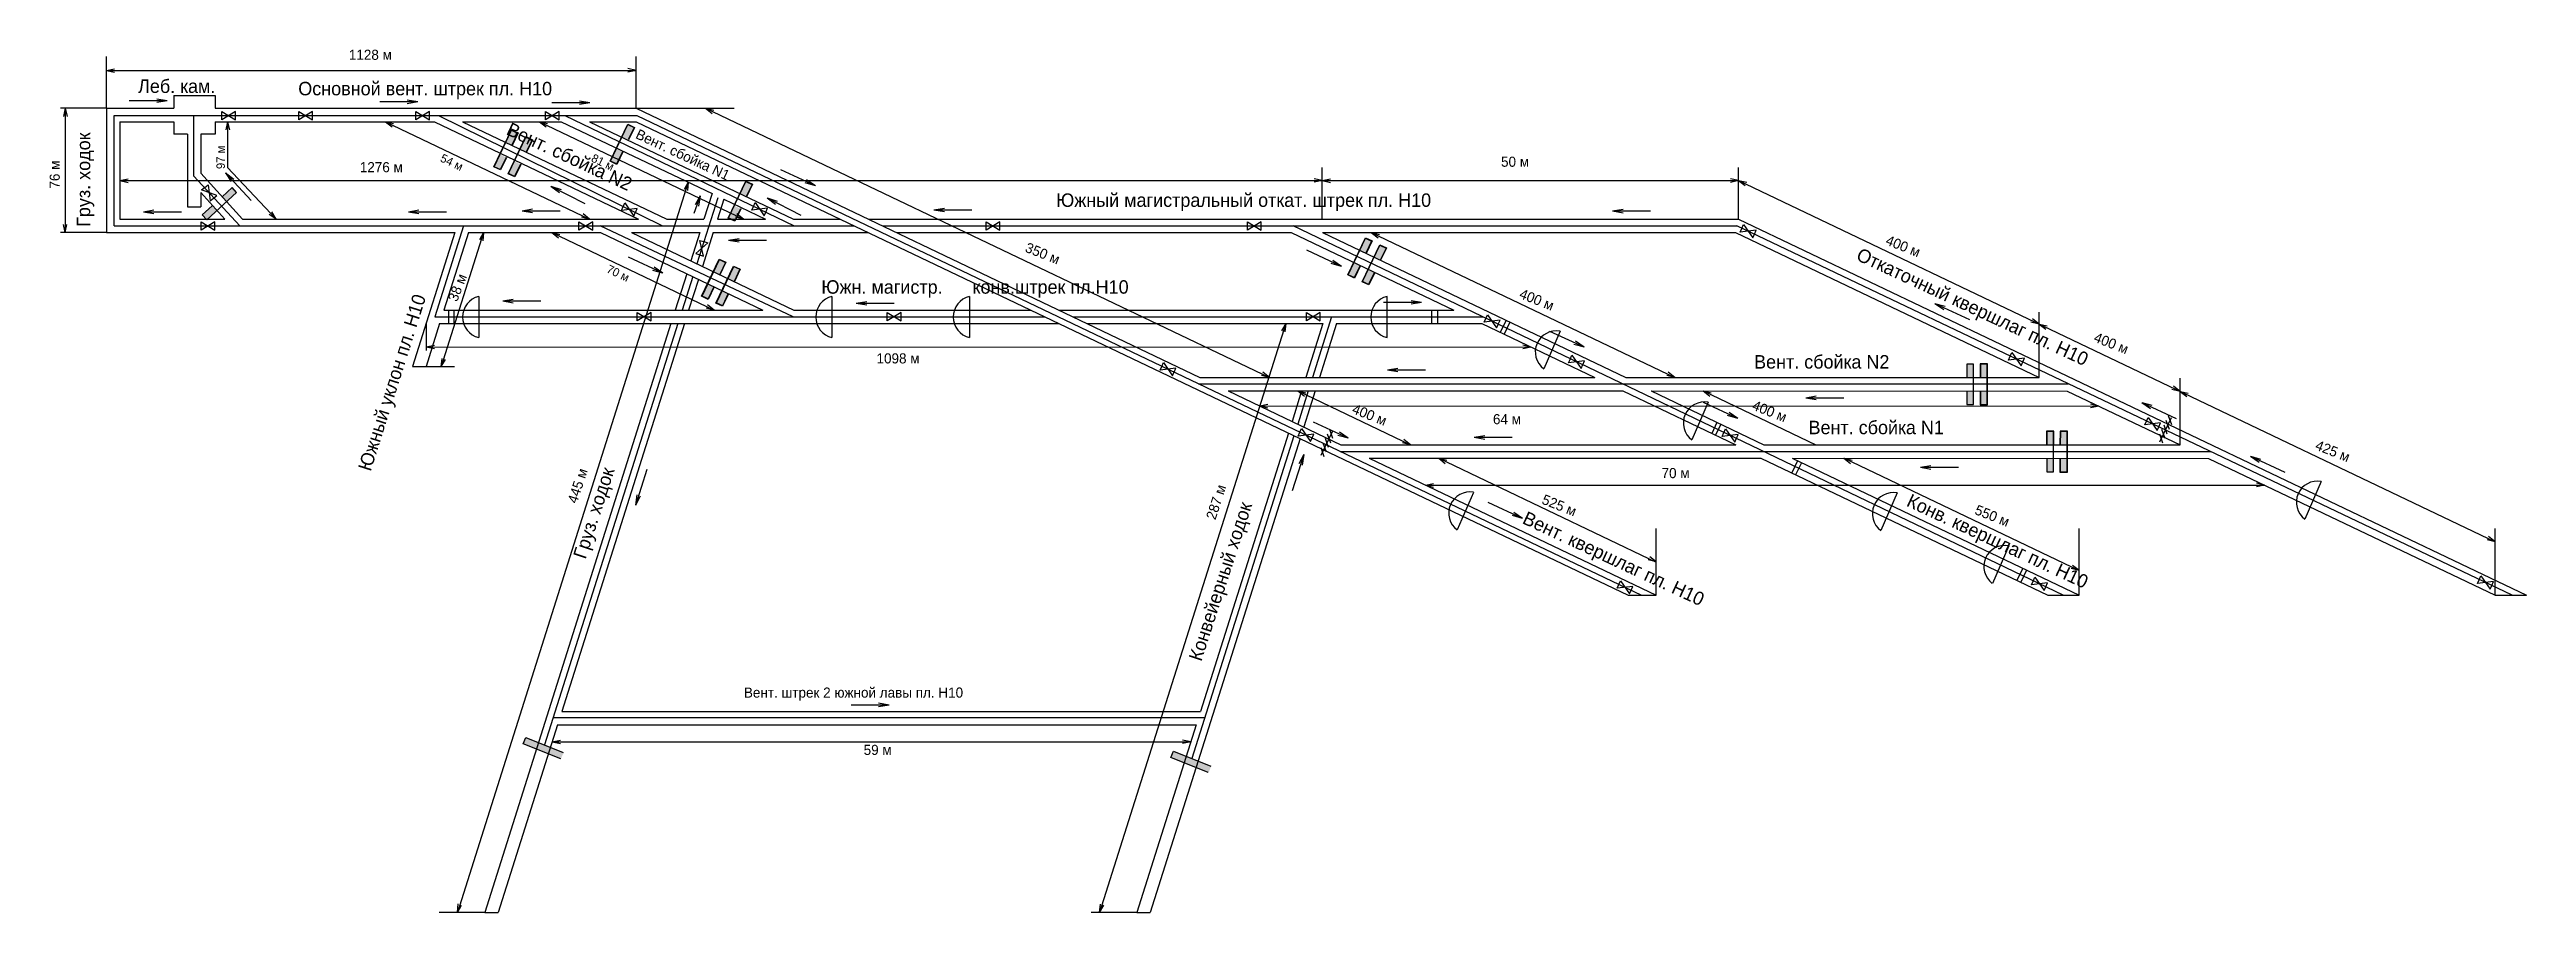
# Model space of a CAD drawing. Header units: millimetres. Extents: x 200 to 937, y 133 to 390.
import ezdxf

# ---------------------------------------------------------------- set-up
doc = ezdxf.new("R2010")
doc.units = ezdxf.units.MM
for name, color, linetype in [('Двери', 7, 'Continuous'), ('Струя', 7, 'Continuous'), ('Трубопровод', 1, 'Continuous')]:
    doc.layers.add(name, color=color, linetype=linetype)

msp = doc.modelspace()

# ---------------------------------------------------------------- hatches: boundary and pattern name
at = {"layer": 'Двери'}
h = msp.add_hatch(color=256, dxfattribs=at)
h.paths.add_polyline_path([(337.9, 361.39), (339.66, 365.09), (337.68, 366.04), (335.91, 362.34), (336, 362.29), (337.72, 365.91), (339.53, 365.04), (337.81, 361.43)])
h.paths.add_polyline_path([(334.28, 358.68), (336, 362.29), (335.91, 362.34), (334.19, 358.73)])
h.paths.add_polyline_path([(334.41, 354.08), (336.18, 357.78), (336.09, 357.82), (334.36, 354.21), (332.56, 355.07), (334.28, 358.68), (334.19, 358.73), (332.43, 355.03)])
h = msp.add_hatch(color=3, dxfattribs=at)
h.paths.add_polyline_path([(339.53, 365.04), (337.72, 365.91), (336, 362.29), (337.81, 361.43)])
h.paths.add_polyline_path([(332.56, 355.07), (334.36, 354.21), (336.09, 357.82), (334.28, 358.68)])
h = msp.add_hatch(color=256, dxfattribs=at)
h.paths.add_polyline_path([(342.18, 359.35), (343.94, 363.05), (341.96, 364), (340.19, 360.3), (340.28, 360.25), (342, 363.86), (343.81, 363), (342.09, 359.39)])
h.paths.add_polyline_path([(338.56, 356.64), (340.28, 360.25), (340.19, 360.3), (338.47, 356.68)])
h.paths.add_polyline_path([(338.69, 352.04), (340.45, 355.74), (340.36, 355.78), (338.64, 352.17), (336.84, 353.03), (338.56, 356.64), (338.47, 356.68), (336.7, 352.98)])
h = msp.add_hatch(color=3, dxfattribs=at)
h.paths.add_polyline_path([(343.81, 363), (342, 363.86), (340.28, 360.25), (342.09, 359.39)])
h.paths.add_polyline_path([(336.84, 353.03), (338.64, 352.17), (340.36, 355.78), (338.56, 356.64)])
h = msp.add_hatch(color=256, dxfattribs=at)
h.paths.add_polyline_path([(372.53, 363.06), (374.29, 366.76), (372.31, 367.71), (370.54, 364.01), (370.63, 363.97), (372.35, 367.58), (374.16, 366.72), (372.44, 363.1)])
h.paths.add_polyline_path([(368.91, 360.36), (370.63, 363.97), (370.54, 364.01), (368.82, 360.4)])
h.paths.add_polyline_path([(369.04, 355.75), (370.81, 359.45), (370.71, 359.49), (368.99, 355.88), (367.19, 356.74), (368.91, 360.36), (368.82, 360.4), (367.05, 356.7)])
h = msp.add_hatch(color=3, dxfattribs=at)
h.paths.add_polyline_path([(374.16, 366.72), (372.35, 367.58), (370.63, 363.97), (372.44, 363.1)])
h.paths.add_polyline_path([(367.19, 356.74), (368.99, 355.88), (370.71, 359.49), (368.91, 360.36)])
h = msp.add_hatch(color=256, dxfattribs=at)
h.paths.add_polyline_path([(251.55, 346.23), (254.59, 348.98), (256.07, 347.35), (253.03, 344.6), (252.96, 344.67), (255.93, 347.36), (254.58, 348.84), (251.62, 346.15)])
h.paths.add_polyline_path([(250, 341.99), (252.96, 344.67), (253.03, 344.6), (250.07, 341.91)])
h.paths.add_polyline_path([(245.55, 340.79), (248.59, 343.54), (248.66, 343.47), (245.69, 340.78), (247.04, 339.3), (250, 341.99), (250.07, 341.91), (247.03, 339.16)])
h = msp.add_hatch(color=3, dxfattribs=at)
h.paths.add_polyline_path([(254.58, 348.84), (255.93, 347.36), (252.96, 344.67), (251.62, 346.15)])
h.paths.add_polyline_path([(247.04, 339.3), (245.69, 340.78), (248.66, 343.47), (250, 341.99)])
h = msp.add_hatch(color=256, dxfattribs=at)
h.paths.add_polyline_path([(407.65, 346.15), (409.41, 349.85), (407.43, 350.8), (405.66, 347.09), (405.75, 347.05), (407.47, 350.66), (409.28, 349.8), (407.56, 346.19)])
h.paths.add_polyline_path([(404.03, 343.44), (405.75, 347.05), (405.66, 347.09), (403.94, 343.48)])
h.paths.add_polyline_path([(404.16, 338.84), (405.92, 342.54), (405.83, 342.58), (404.11, 338.97), (402.31, 339.83), (404.03, 343.44), (403.94, 343.48), (402.17, 339.78)])
h = msp.add_hatch(color=3, dxfattribs=at)
h.paths.add_polyline_path([(409.28, 349.8), (407.47, 350.66), (405.75, 347.05), (407.56, 346.19)])
h.paths.add_polyline_path([(402.31, 339.83), (404.11, 338.97), (405.83, 342.58), (404.03, 343.44)])
h = msp.add_hatch(color=256, dxfattribs=at)
h.paths.add_polyline_path([(592, 329.28), (593.77, 332.98), (591.78, 333.92), (590.01, 330.22), (590.1, 330.18), (591.83, 333.79), (593.63, 332.93), (591.91, 329.32)])
h.paths.add_polyline_path([(588.38, 326.57), (590.1, 330.18), (590.01, 330.22), (588.29, 326.61)])
h.paths.add_polyline_path([(588.51, 321.97), (590.28, 325.67), (590.19, 325.71), (588.47, 322.1), (586.66, 322.96), (588.38, 326.57), (588.29, 326.61), (586.53, 322.91)])
h = msp.add_hatch(color=3, dxfattribs=at)
h.paths.add_polyline_path([(593.63, 332.93), (591.83, 333.79), (590.1, 330.18), (591.91, 329.32)])
h.paths.add_polyline_path([(586.66, 322.96), (588.47, 322.1), (590.19, 325.71), (588.38, 326.57)])
h = msp.add_hatch(color=256, dxfattribs=at)
h.paths.add_polyline_path([(596.28, 327.23), (598.04, 330.93), (596.06, 331.88), (594.29, 328.18), (594.38, 328.14), (596.11, 331.75), (597.91, 330.89), (596.19, 327.28)])
h.paths.add_polyline_path([(592.66, 324.53), (594.38, 328.14), (594.29, 328.18), (592.57, 324.57)])
h.paths.add_polyline_path([(592.79, 319.92), (594.56, 323.62), (594.47, 323.67), (592.74, 320.06), (590.94, 320.92), (592.66, 324.53), (592.57, 324.57), (590.81, 320.87)])
h = msp.add_hatch(color=3, dxfattribs=at)
h.paths.add_polyline_path([(597.91, 330.89), (596.11, 331.75), (594.38, 328.14), (596.19, 327.28)])
h.paths.add_polyline_path([(590.94, 320.92), (592.74, 320.06), (594.47, 323.67), (592.66, 324.53)])
h = msp.add_hatch(color=256, dxfattribs=at)
h.paths.add_polyline_path([(399.74, 322.94), (401.51, 326.64), (399.52, 327.59), (397.76, 323.89), (397.85, 323.84), (399.57, 327.45), (401.37, 326.59), (399.65, 322.98)])
h.paths.add_polyline_path([(396.13, 320.23), (397.85, 323.84), (397.76, 323.89), (396.04, 320.28)])
h.paths.add_polyline_path([(396.26, 315.63), (398.02, 319.33), (397.93, 319.37), (396.21, 315.76), (394.4, 316.62), (396.13, 320.23), (396.04, 320.28), (394.27, 316.58)])
h = msp.add_hatch(color=3, dxfattribs=at)
h.paths.add_polyline_path([(401.37, 326.59), (399.57, 327.45), (397.85, 323.84), (399.65, 322.98)])
h.paths.add_polyline_path([(394.4, 316.62), (396.21, 315.76), (397.93, 319.37), (396.13, 320.23)])
h = msp.add_hatch(color=256, dxfattribs=at)
h.paths.add_polyline_path([(404.02, 320.9), (405.79, 324.6), (403.8, 325.54), (402.04, 321.84), (402.13, 321.8), (403.85, 325.41), (405.65, 324.55), (403.93, 320.94)])
h.paths.add_polyline_path([(400.4, 318.19), (402.13, 321.8), (402.04, 321.84), (400.31, 318.23)])
h.paths.add_polyline_path([(400.53, 313.59), (402.3, 317.29), (402.21, 317.33), (400.49, 313.72), (398.68, 314.58), (400.4, 318.19), (400.31, 318.23), (398.55, 314.53)])
h = msp.add_hatch(color=3, dxfattribs=at)
h.paths.add_polyline_path([(405.65, 324.55), (403.85, 325.41), (402.13, 321.8), (403.93, 320.94)])
h.paths.add_polyline_path([(398.68, 314.58), (400.49, 313.72), (402.21, 317.33), (400.4, 318.19)])
h = msp.add_hatch(color=256, dxfattribs=at)
h.paths.add_polyline_path([(770.66, 292.39), (770.66, 296.49), (772.86, 296.49), (772.86, 292.39), (772.76, 292.39), (772.76, 296.39), (770.76, 296.39), (770.76, 292.39)])
h.paths.add_polyline_path([(772.76, 288.39), (772.76, 292.39), (772.86, 292.39), (772.86, 288.39)])
h.paths.add_polyline_path([(770.66, 284.29), (770.66, 288.39), (770.76, 288.39), (770.76, 284.39), (772.76, 284.39), (772.76, 288.39), (772.86, 288.39), (772.86, 284.29)])
h = msp.add_hatch(color=3, dxfattribs=at)
h.paths.add_polyline_path([(770.76, 296.39), (772.76, 296.39), (772.76, 292.39), (770.76, 292.39)])
h.paths.add_polyline_path([(772.76, 284.39), (770.76, 284.39), (770.76, 288.39), (772.76, 288.39)])
h = msp.add_hatch(color=256, dxfattribs=at)
h.paths.add_polyline_path([(774.66, 292.39), (774.66, 296.49), (776.86, 296.49), (776.86, 292.39), (776.76, 292.39), (776.76, 296.39), (774.76, 296.39), (774.76, 292.39)])
h.paths.add_polyline_path([(776.76, 288.39), (776.76, 292.39), (776.86, 292.39), (776.86, 288.39)])
h.paths.add_polyline_path([(774.66, 284.29), (774.66, 288.39), (774.76, 288.39), (774.76, 284.39), (776.76, 284.39), (776.76, 288.39), (776.86, 288.39), (776.86, 284.29)])
h = msp.add_hatch(color=3, dxfattribs=at)
h.paths.add_polyline_path([(774.76, 296.39), (776.76, 296.39), (776.76, 292.39), (774.76, 292.39)])
h.paths.add_polyline_path([(776.76, 284.39), (774.76, 284.39), (774.76, 288.39), (776.76, 288.39)])
h = msp.add_hatch(color=256, dxfattribs=at)
h.paths.add_polyline_path([(794.45, 272.38), (794.46, 276.48), (796.66, 276.48), (796.65, 272.38), (796.55, 272.38), (796.56, 276.38), (794.56, 276.38), (794.55, 272.38)])
h.paths.add_polyline_path([(796.55, 268.38), (796.55, 272.38), (796.65, 272.38), (796.65, 268.38)])
h.paths.add_polyline_path([(794.45, 264.28), (794.45, 268.38), (794.55, 268.38), (794.55, 264.38), (796.55, 264.38), (796.55, 268.38), (796.65, 268.38), (796.65, 264.28)])
h = msp.add_hatch(color=3, dxfattribs=at)
h.paths.add_polyline_path([(794.56, 276.38), (796.56, 276.38), (796.55, 272.38), (794.55, 272.38)])
h.paths.add_polyline_path([(796.55, 264.38), (794.55, 264.38), (794.55, 268.38), (796.55, 268.38)])
h = msp.add_hatch(color=256, dxfattribs=at)
h.paths.add_polyline_path([(798.45, 272.38), (798.46, 276.48), (800.66, 276.48), (800.65, 272.38), (800.55, 272.38), (800.56, 276.38), (798.56, 276.38), (798.55, 272.38)])
h.paths.add_polyline_path([(800.55, 268.38), (800.55, 272.38), (800.65, 272.38), (800.65, 268.38)])
h.paths.add_polyline_path([(798.45, 264.28), (798.45, 268.38), (798.55, 268.38), (798.55, 264.38), (800.55, 264.38), (800.55, 268.38), (800.65, 268.38), (800.65, 264.28)])
h = msp.add_hatch(color=3, dxfattribs=at)
h.paths.add_polyline_path([(798.56, 276.38), (800.56, 276.38), (800.55, 272.38), (798.55, 272.38)])
h.paths.add_polyline_path([(800.55, 264.38), (798.55, 264.38), (798.55, 268.38), (800.55, 268.38)])
h = msp.add_hatch(color=7, dxfattribs=at)
h.paths.add_polyline_path([(341.08, 183.49), (344.88, 181.95), (344.92, 182.05), (341.21, 183.54), (341.96, 185.4), (345.67, 183.9), (345.7, 183.99), (341.9, 185.53)])
h.paths.add_polyline_path([(344.92, 182.05), (344.88, 181.95), (352.39, 178.92), (353.22, 180.96), (345.7, 183.99), (345.67, 183.9), (353.09, 180.9), (352.34, 179.05)])
h = msp.add_hatch(color=3, dxfattribs=at)
h.paths.add_polyline_path([(341.96, 185.4), (341.21, 183.54), (344.92, 182.05), (345.67, 183.9)])
h.paths.add_polyline_path([(348.63, 180.55), (349.38, 182.4), (345.67, 183.9), (344.92, 182.05)])
h.paths.add_polyline_path([(348.63, 180.55), (352.34, 179.05), (353.09, 180.9), (349.38, 182.4)])
h = msp.add_hatch(color=7, dxfattribs=at)
h.paths.add_polyline_path([(533.78, 179.41), (537.58, 177.87), (537.62, 177.96), (533.91, 179.46), (534.66, 181.32), (538.37, 179.82), (538.41, 179.91), (534.6, 181.45)])
h.paths.add_polyline_path([(537.62, 177.96), (537.58, 177.87), (545.09, 174.84), (545.92, 176.88), (538.41, 179.91), (538.37, 179.82), (545.79, 176.82), (545.04, 174.97)])
h = msp.add_hatch(color=3, dxfattribs=at)
h.paths.add_polyline_path([(534.66, 181.32), (533.91, 179.46), (537.62, 177.96), (538.37, 179.82)])
h.paths.add_polyline_path([(541.33, 176.46), (542.08, 178.32), (538.37, 179.82), (537.62, 177.96)])
h.paths.add_polyline_path([(541.33, 176.46), (545.04, 174.97), (545.79, 176.82), (542.08, 178.32)])

# ---------------------------------------------------------------- linework, layer by layer
at = {"color": 3}
for p, q in [((217.17, 372.43), (217.17, 387.83)), ((217.17, 383.69), (219.61, 384.2)), ((217.17, 383.69), (374.77, 383.68)), ((217.17, 383.69), (219.61, 383.14)), ((374.77, 383.68), (372.34, 384.23)), ((374.77, 383.68), (372.34, 383.17)), ((374.77, 372.43), (374.77, 387.83)), ((217.17, 372.43), (203.55, 372.43)), ((204.91, 372.43), (204.41, 369.99)), ((204.91, 372.43), (204.91, 335.47)), ((204.91, 372.43), (205.47, 370.01)), ((374.77, 372.43), (403.93, 372.43)), ((395.45, 372.43), (563.24, 292.41)), ((395.45, 372.43), (397.42, 370.9)), ((395.45, 372.43), (397.87, 371.86)), ((253.2, 368.43), (252.7, 365.99)), ((253.2, 368.43), (253.2, 354.81)), ((253.2, 368.43), (253.76, 366.01)), ((300.22, 368.43), (360.94, 339.47)), ((300.22, 368.43), (302.64, 367.88)), ((300.22, 368.43), (302.2, 366.92)), ((346.03, 368.43), (406.76, 339.47)), ((346.03, 368.43), (348.01, 366.92)), ((346.03, 368.43), (348.45, 367.88)), ((253.2, 354.81), (267.69, 339.47)), ((578.93, 339.47), (578.93, 354.86)), ((702.81, 339.46), (702.81, 354.85)), ((221.17, 350.94), (223.61, 351.46)), ((221.17, 350.94), (702.81, 350.93)), ((221.17, 350.94), (223.61, 350.4)), ((390.29, 350.43), (321.64, 133.4)), ((390.29, 350.43), (389.04, 348.27)), ((390.29, 350.43), (390.05, 347.95)), ((578.93, 350.93), (576.5, 351.48)), ((578.93, 350.93), (576.5, 350.42)), ((578.93, 350.93), (581.37, 351.43)), ((578.93, 350.93), (581.36, 350.37)), ((702.81, 350.93), (700.37, 351.47)), ((702.81, 350.93), (700.37, 350.41)), ((702.81, 350.93), (927.95, 243.55)), ((702.81, 350.93), (705.24, 350.42)), ((702.81, 350.93), (704.81, 349.45)), ((267.7, 339.47), (265.65, 340.88)), ((267.7, 339.47), (266.42, 341.61)), ((360.94, 339.47), (358.53, 340.07)), ((360.94, 339.47), (358.99, 341.02)), ((406.75, 339.47), (404.34, 340.07)), ((406.75, 339.47), (404.8, 341.02)), ((217.17, 335.47), (203.55, 335.47)), ((204.91, 335.47), (204.36, 337.9)), ((204.91, 335.47), (205.42, 337.92)), ((329.41, 335.47), (316.8, 295.62)), ((329.41, 335.47), (328.18, 333.3)), ((329.41, 335.47), (329.2, 333)), ((349.7, 335.47), (398.01, 312.43)), ((349.7, 335.47), (352.13, 334.92)), ((349.7, 335.47), (351.68, 333.95)), ((593.54, 335.47), (683.85, 292.39)), ((593.54, 335.47), (595.97, 334.92)), ((593.54, 335.47), (595.53, 333.96)), ((398.01, 312.43), (395.6, 313.02)), ((398.01, 312.43), (396.06, 313.98)), ((792.23, 308.28), (790.26, 309.81)), ((792.23, 292.38), (792.23, 311.83)), ((312.33, 308.44), (312.33, 300.43)), ((568.06, 308.41), (512.7, 133.4)), ((568.06, 308.41), (566.79, 306.26)), ((568.06, 308.41), (567.8, 305.94)), ((792.23, 308.28), (789.81, 308.85)), ((792.23, 308.28), (794.67, 307.77)), ((792.23, 308.28), (794.24, 306.8)), ((312.33, 301.49), (314.75, 302.05)), ((312.33, 301.49), (641.03, 301.45)), ((312.33, 301.49), (314.77, 300.99)), ((312.33, 295.62), (320.79, 295.62)), ((316.8, 295.62), (317.06, 298.09)), ((316.8, 295.62), (318.07, 297.76)), ((641.03, 301.45), (638.59, 301.99)), ((641.03, 301.45), (638.59, 300.93)), ((563.24, 292.41), (560.82, 292.98)), ((563.24, 292.41), (561.27, 293.94)), ((571.63, 288.41), (573.61, 286.88)), ((571.63, 288.41), (574.05, 287.84)), ((571.63, 288.41), (605.19, 272.4)), ((683.85, 292.39), (681.44, 292.98)), ((683.85, 292.39), (681.89, 293.94)), ((692.24, 288.39), (694.23, 286.89)), ((692.24, 288.39), (694.67, 287.85)), ((692.24, 288.39), (725.8, 272.39)), ((834.18, 288.27), (831.76, 288.84)), ((834.18, 288.27), (832.21, 289.8)), ((834.18, 272.38), (834.18, 292.24)), ((834.18, 288.27), (836.61, 287.76)), ((834.18, 288.27), (836.18, 286.79)), ((560.32, 283.94), (562.76, 284.43)), ((560.32, 283.94), (810, 283.91)), ((560.32, 283.94), (562.75, 283.37)), ((810, 283.91), (807.56, 283.42)), ((810, 283.91), (807.57, 284.48)), ((605.19, 272.4), (602.78, 273)), ((605.19, 272.4), (603.23, 273.95)), ((613.58, 268.4), (615.55, 266.87)), ((613.58, 268.4), (616, 267.83)), ((613.58, 268.4), (678.34, 237.52)), ((734.16, 268.4), (736.58, 267.83)), ((734.16, 268.4), (736.12, 266.87)), ((734.22, 268.37), (804.15, 235.02)), ((609.64, 260.42), (612.08, 260.9)), ((609.64, 260.42), (859.32, 260.39)), ((609.64, 260.42), (612.07, 259.84)), ((859.32, 260.39), (856.88, 259.9)), ((859.32, 260.39), (856.89, 260.96)), ((678.34, 227.65), (678.34, 247.52)), ((804.15, 227.65), (804.15, 247.52)), ((927.95, 243.55), (925.53, 244.12)), ((927.95, 243.55), (925.98, 245.08)), ((927.95, 227.65), (927.95, 247.52)), ((678.34, 237.59), (675.92, 238.15)), ((678.34, 237.59), (676.37, 239.11)), ((804.15, 235.02), (802.18, 236.55)), ((804.15, 235.02), (801.73, 235.59)), ((349.83, 184.12), (352.26, 184.62)), ((539.81, 184.1), (537.38, 184.63)), ((349.83, 184.12), (539.81, 184.1)), ((349.83, 184.12), (352.26, 183.56)), ((539.81, 184.1), (537.38, 183.57)), ((329.78, 133.4), (316.17, 133.4)), ((321.64, 133.4), (321.85, 135.88)), ((321.64, 133.4), (322.86, 135.57)), ((523.78, 133.4), (510.16, 133.4)), ((512.7, 133.4), (512.95, 135.87)), ((512.7, 133.4), (513.96, 135.55))]:
    msp.add_line(p, q, dxfattribs=at)
for p, q in [((237.25, 376.24), (237.25, 372.43)), ((237.25, 376.24), (249.55, 376.24)), ((249.55, 376.24), (249.55, 372.43)), ((217.17, 372.43), (217.17, 335.47)), ((217.17, 372.43), (237.25, 372.43)), ((249.55, 372.43), (374.77, 372.43)), ((374.77, 372.43), (542.56, 292.41)), ((221.17, 368.43), (221.17, 339.48)), ((221.17, 368.43), (237.25, 368.43)), ((237.25, 368.43), (237.25, 364.75)), ((241.26, 364.75), (237.25, 364.75)), ((241.26, 364.75), (241.26, 343.11)), ((245.26, 364.75), (245.26, 353.16)), ((249.55, 364.75), (245.26, 364.75)), ((249.55, 368.43), (314.76, 368.43)), ((249.55, 368.43), (249.55, 364.75)), ((314.76, 368.43), (375.49, 339.47)), ((323.15, 368.43), (383.88, 339.47)), ((323.15, 368.43), (352.53, 368.43)), ((346.03, 368.43), (352.53, 368.43)), ((352.53, 368.43), (397.37, 347.05)), ((360.92, 368.43), (421.65, 339.47)), ((360.92, 368.43), (374.77, 368.43)), ((368.57, 368.43), (374.77, 368.43)), ((374.77, 368.43), (669.96, 227.65)), ((245.26, 353.16), (257.68, 339.47)), ((245.26, 347.39), (252.44, 339.47)), ((245.26, 347.39), (245.26, 343.11)), ((397.37, 347.05), (394.97, 339.47)), ((221.17, 339.48), (252.44, 339.47)), ((241.26, 343.11), (245.26, 343.11)), ((257.68, 339.47), (375.49, 339.47)), ((383.88, 339.47), (394.97, 339.47)), ((400.84, 345.39), (398.97, 339.47)), ((398.97, 339.47), (413.26, 339.47)), ((400.84, 345.39), (413.26, 339.47)), ((406.76, 339.47), (413.26, 339.47)), ((421.65, 339.47), (435.5, 339.47)), ((443.89, 339.47), (702.81, 339.46)), ((702.81, 339.46), (937.25, 227.65)), ((217.17, 335.47), (320.88, 335.47)), ((320.88, 335.47), (308.29, 295.69)), ((324.88, 335.47), (317.59, 312.44)), ((324.88, 335.47), (364.16, 335.47)), ((364.16, 335.47), (412.47, 312.43)), ((373.4, 335.47), (393.71, 335.47)), ((373.4, 335.47), (421.72, 312.43)), ((393.71, 335.47), (391.04, 327.06)), ((397.71, 335.47), (394.52, 325.4)), ((397.71, 335.47), (443.89, 335.47)), ((452.27, 335.47), (569.7, 335.47)), ((569.7, 335.47), (618.06, 312.4)), ((578.99, 335.47), (701.9, 335.46)), ((578.99, 335.47), (669.3, 292.4)), ((701.9, 335.46), (792.23, 292.38)), ((389.83, 323.23), (386.42, 312.43)), ((393.31, 321.57), (390.42, 312.43)), ((317.59, 312.44), (412.47, 312.43)), ((327.95, 316.46), (327.95, 304.28)), ((421.72, 312.43), (492.22, 312.42)), ((433.06, 316.46), (433.06, 304.28)), ((473.97, 316.46), (473.97, 304.28)), ((500.61, 312.42), (618.06, 312.4)), ((598.2, 316.46), (598.2, 304.28)), ((312.27, 308.44), (312.33, 308.44)), ((316.33, 308.44), (312.27, 295.62)), ((316.33, 308.44), (500.61, 308.42)), ((385.15, 308.43), (329.78, 133.4)), ((389.15, 308.43), (352.68, 193.15)), ((509, 308.42), (579.14, 308.41)), ((579.14, 308.41), (574.08, 292.41)), ((583.14, 308.41), (578.08, 292.41)), ((583.14, 308.41), (601.72, 308.41)), ((601.72, 308.41), (626.45, 308.4)), ((626.45, 308.4), (660.01, 292.4)), ((649.7, 306.16), (644.84, 294.98)), ((308.29, 295.69), (312.33, 295.62)), ((542.56, 292.41), (605.48, 292.4)), ((550.95, 288.41), (613.86, 288.4)), ((550.95, 288.41), (584.5, 272.41)), ((572.81, 288.41), (569.95, 279.35)), ((576.81, 288.41), (573.42, 277.69)), ((605.48, 292.4), (660.01, 292.4)), ((613.86, 288.4), (668.4, 288.4)), ((668.4, 288.4), (701.95, 272.39)), ((669.3, 292.4), (792.23, 292.38)), ((676.78, 288.4), (800.62, 288.38)), ((676.78, 288.4), (710.34, 272.39)), ((800.62, 288.38), (834.18, 272.38)), ((693.77, 285.04), (688.9, 273.86)), ((572.32, 274.22), (527.77, 133.38)), ((568.85, 275.87), (542.67, 193.12)), ((584.5, 272.41), (647.42, 272.4)), ((592.89, 268.41), (678.34, 227.65)), ((592.89, 268.41), (647.42, 268.4)), ((647.42, 272.4), (701.95, 272.39)), ((647.42, 268.4), (709.44, 268.39)), ((709.44, 268.39), (794.86, 227.65)), ((710.34, 272.39), (834.18, 272.38)), ((718.73, 268.39), (804.15, 227.65)), ((718.82, 268.38), (842.6, 268.36)), ((842.6, 268.36), (927.95, 227.65)), ((623.95, 258.25), (619.08, 247.08)), ((750, 258.08), (745.14, 246.91)), ((876.14, 261.47), (871.28, 250.29)), ((783.18, 242.37), (778.32, 231.2)), ((669.96, 227.65), (678.34, 227.65)), ((794.86, 227.65), (804.15, 227.65)), ((927.95, 227.65), (937.25, 227.65)), ((352.68, 193.15), (542.67, 193.12)), ((351.42, 189.15), (333.78, 133.4)), ((351.42, 189.15), (541.4, 189.12)), ((541.4, 189.12), (523.77, 133.38)), ((329.78, 133.4), (333.78, 133.4)), ((523.77, 133.38), (527.77, 133.38))]:
    msp.add_line(p, q)
at = {"color": 1}
for p, q in [((219.53, 337.47), (219.53, 370.25)), ((219.53, 370.25), (374.97, 370.25)), ((243.2, 352.23), (243.2, 370.25)), ((251.47, 370.25), (251.47, 371.5)), ((255.56, 371.5), (251.47, 369.04)), ((251.47, 371.5), (255.56, 369.04)), ((251.47, 369.04), (251.47, 370.28)), ((255.56, 370.25), (255.56, 371.5)), ((255.56, 369.04), (255.56, 370.28)), ((278.51, 371.48), (274.42, 369.02)), ((274.42, 371.48), (278.51, 369.02)), ((274.42, 370.24), (274.42, 371.48)), ((274.42, 369.02), (274.42, 370.27)), ((278.51, 370.24), (278.51, 371.48)), ((278.51, 369.02), (278.51, 370.27)), ((313.32, 371.48), (309.23, 369.02)), ((309.23, 371.48), (313.32, 369.02)), ((309.23, 370.24), (309.23, 371.48)), ((309.23, 369.02), (309.23, 370.27)), ((313.32, 370.24), (313.32, 371.48)), ((313.32, 369.02), (313.32, 370.27)), ((347.78, 371.5), (351.87, 369.04)), ((351.87, 371.5), (347.78, 369.04)), ((347.78, 370.25), (347.78, 371.5)), ((347.78, 369.04), (347.78, 370.28)), ((351.87, 370.25), (351.87, 371.5)), ((351.87, 369.04), (351.87, 370.28)), ((374.97, 370.25), (673.97, 227.65)), ((256.87, 337.47), (243.2, 352.23)), ((245.51, 348.17), (246.48, 348.94)), ((249.98, 346.48), (245.51, 348.17)), ((246.46, 348.92), (247.44, 349.69)), ((247.44, 349.69), (248.04, 344.95)), ((249, 345.71), (249.98, 346.48)), ((248.04, 344.95), (249.02, 345.73)), ((370.4, 342.07), (370.91, 343.2)), ((375.14, 342.6), (370.4, 342.07)), ((370.9, 343.17), (371.42, 344.3)), ((371.42, 344.3), (374.12, 340.36)), ((374.12, 340.36), (374.64, 341.5)), ((374.63, 341.47), (375.14, 342.6)), ((399.07, 345.82), (392.85, 326.2)), ((409.17, 342.13), (409.68, 343.27)), ((413.92, 342.7), (409.17, 342.13)), ((409.67, 343.24), (410.18, 344.38)), ((410.18, 344.38), (412.91, 340.45)), ((412.91, 340.45), (413.42, 341.59)), ((413.41, 341.56), (413.92, 342.7)), ((245.32, 338.7), (249.41, 336.24)), ((249.41, 338.7), (245.32, 336.24)), ((245.32, 337.45), (245.32, 338.7)), ((245.32, 336.24), (245.32, 337.48)), ((249.41, 337.45), (249.41, 338.7)), ((249.41, 336.24), (249.41, 337.48)), ((323.41, 337.47), (314.86, 310.44)), ((357.76, 338.7), (361.86, 336.24)), ((361.86, 338.7), (357.76, 336.24)), ((357.76, 337.45), (357.76, 338.7)), ((357.76, 336.24), (357.76, 337.48)), ((361.86, 337.45), (361.86, 338.7)), ((361.86, 336.24), (361.86, 337.48)), ((396.12, 332.41), (392.52, 329.26)), ((394.86, 328.51), (393.77, 333.16)), ((393.77, 333.16), (394.96, 332.78)), ((394.93, 332.79), (396.12, 332.41)), ((478.91, 338.7), (483.01, 336.23)), ((483.01, 338.7), (478.91, 336.23)), ((478.91, 337.45), (478.91, 338.7)), ((478.91, 336.23), (478.91, 337.48)), ((483.01, 337.45), (483.01, 338.7)), ((483.01, 336.23), (483.01, 337.48)), ((556.68, 337.45), (556.68, 338.69)), ((560.77, 338.69), (556.68, 336.23)), ((556.68, 338.69), (560.77, 336.23)), ((556.68, 336.23), (556.68, 337.48)), ((560.77, 337.45), (560.77, 338.69)), ((560.77, 336.23), (560.77, 337.48)), ((703.3, 335.59), (703.81, 336.72)), ((708.04, 336.16), (703.3, 335.59)), ((703.79, 336.7), (704.3, 337.83)), ((704.3, 337.83), (707.03, 333.91)), ((707.03, 333.91), (707.54, 335.05)), ((707.53, 335.02), (708.04, 336.16)), ((392.52, 329.26), (393.71, 328.88)), ((393.68, 328.89), (394.86, 328.51)), ((391.63, 322.37), (388.49, 312.43)), ((318.92, 312.44), (318.92, 308.44)), ((320.56, 312.44), (320.56, 308.44)), ((375.12, 311.67), (379.22, 309.21)), ((379.22, 311.67), (375.12, 309.21)), ((375.12, 310.43), (375.12, 311.67)), ((375.12, 309.21), (375.12, 310.45)), ((379.22, 310.43), (379.22, 311.67)), ((379.22, 309.21), (379.22, 310.45)), ((453.63, 311.67), (449.53, 309.21)), ((449.53, 311.67), (453.63, 309.21)), ((449.53, 310.43), (449.53, 311.67)), ((449.53, 309.21), (449.53, 310.45)), ((453.63, 310.43), (453.63, 311.67)), ((453.63, 309.21), (453.63, 310.45)), ((574.26, 311.67), (578.35, 309.21)), ((578.35, 311.67), (574.26, 309.21)), ((574.26, 310.43), (574.26, 311.67)), ((574.26, 309.21), (574.26, 310.45)), ((581.71, 310.44), (576.01, 292.41)), ((578.35, 310.43), (578.35, 311.67)), ((578.35, 309.21), (578.35, 310.45)), ((611.4, 312.4), (611.4, 308.4)), ((613.27, 312.4), (613.27, 308.4)), ((627.09, 308.82), (627.6, 309.96)), ((627.59, 309.93), (628.1, 311.07)), ((628.1, 311.07), (630.83, 307.14)), ((387.22, 308.43), (347.52, 183.15)), ((631.84, 309.39), (627.09, 308.82)), ((630.83, 307.14), (631.34, 308.28)), ((631.33, 308.25), (631.84, 309.39)), ((633.64, 309.4), (631.92, 305.79)), ((634.79, 308.85), (633.07, 305.24)), ((530.67, 294.58), (531.18, 295.71)), ((535.42, 295.15), (530.67, 294.58)), ((531.17, 295.69), (531.68, 296.82)), ((531.68, 296.82), (534.41, 292.9)), ((534.91, 294.01), (535.42, 295.15)), ((652.25, 296.76), (652.76, 297.9)), ((656.99, 297.33), (652.25, 296.76)), ((652.74, 297.87), (653.25, 299.01)), ((653.25, 299.01), (655.98, 295.09)), ((655.98, 295.09), (656.49, 296.22)), ((656.48, 296.2), (656.99, 297.33)), ((783.14, 297.58), (783.64, 298.72)), ((787.88, 298.15), (783.14, 297.58)), ((783.63, 298.69), (784.14, 299.83)), ((784.14, 299.83), (786.87, 295.91)), ((786.87, 295.91), (787.38, 297.04)), ((787.37, 297.02), (787.88, 298.15)), ((534.41, 292.9), (534.92, 294.04)), ((574.74, 288.41), (571.63, 278.55)), ((824.15, 279.41), (824.66, 280.54)), ((824.66, 280.54), (827.38, 276.62)), ((570.53, 275.07), (540.16, 179.09)), ((571.74, 274.99), (572.25, 276.13)), ((576.48, 275.56), (571.74, 274.99)), ((572.24, 276.1), (572.75, 277.24)), ((572.75, 277.24), (575.47, 273.32)), ((575.47, 273.32), (575.98, 274.45)), ((575.97, 274.43), (576.48, 275.56)), ((696.39, 279.04), (694.84, 275.79)), ((697.54, 278.5), (695.99, 275.24)), ((697.94, 274.86), (698.45, 276)), ((702.68, 275.43), (697.94, 274.86)), ((698.44, 275.97), (698.94, 277.11)), ((698.94, 277.11), (701.67, 273.19)), ((701.67, 273.19), (702.18, 274.32)), ((702.17, 274.3), (702.68, 275.43)), ((823.65, 278.3), (824.16, 279.43)), ((828.39, 278.87), (823.65, 278.3)), ((827.38, 276.62), (827.89, 277.76)), ((827.88, 277.73), (828.39, 278.87)), ((584.31, 270.41), (647.42, 270.4)), ((647.42, 270.4), (843.25, 270.38)), ((720.36, 267.62), (718.63, 264.01)), ((721.51, 267.07), (719.78, 263.46)), ((666.65, 229.73), (667.16, 230.86)), ((671.4, 230.29), (666.65, 229.73)), ((667.15, 230.84), (667.66, 231.97)), ((667.66, 231.97), (670.39, 228.05)), ((670.39, 228.05), (670.9, 229.18)), ((670.89, 229.16), (671.4, 230.29)), ((787.35, 235.67), (785.62, 232.06)), ((788.5, 235.12), (786.78, 231.51)), ((789.99, 230.74), (790.5, 231.88)), ((794.73, 231.31), (789.99, 230.74)), ((790.49, 231.85), (791, 232.99)), ((791, 232.99), (793.73, 229.06)), ((793.73, 229.06), (794.24, 230.2)), ((794.22, 230.17), (794.73, 231.31)), ((922.69, 231.15), (923.2, 232.29)), ((927.43, 231.72), (922.69, 231.15)), ((923.19, 232.26), (923.7, 233.4)), ((923.7, 233.4), (926.43, 229.48)), ((926.43, 229.48), (926.94, 230.61)), ((926.92, 230.59), (927.43, 231.72))]:
    msp.add_line(p, q, dxfattribs=at)
for centre, start, end in [((329.38, 310.37), 103.21697, 256.7688), ((434.49, 310.37), 103.21697, 256.7688), ((475.41, 310.37), 103.21697, 256.7688), ((599.64, 310.37), 103.21697, 256.7688), ((648.58, 300), 79.70186, 233.2537), ((692.65, 278.88), 79.70186, 233.2537), ((622.83, 252.1), 79.70186, 233.2537), ((748.88, 251.92), 79.70186, 233.2537), ((875.03, 255.31), 79.70186, 233.2537), ((782.06, 236.21), 79.70186, 233.2537)]:
    msp.add_arc(centre, 6.26, start, end)
at = {"layer": 'Двери'}
for points in [[(336.18, 357.78), (334.41, 354.08), (332.43, 355.03), (337.68, 366.04), (339.66, 365.09), (337.9, 361.39)], [(336.09, 357.82), (334.36, 354.21), (332.56, 355.07), (337.72, 365.91), (339.53, 365.04), (337.81, 361.43)], [(340.45, 355.74), (338.69, 352.04), (336.7, 352.98), (341.96, 364), (343.94, 363.05), (342.18, 359.35)], [(340.36, 355.78), (338.64, 352.17), (336.84, 353.03), (342, 363.86), (343.81, 363), (342.09, 359.39)], [(370.81, 359.45), (369.04, 355.75), (367.05, 356.7), (372.31, 367.71), (374.29, 366.76), (372.53, 363.06)], [(370.71, 359.49), (368.99, 355.88), (367.19, 356.74), (372.35, 367.58), (374.16, 366.72), (372.44, 363.1)], [(248.66, 343.47), (245.69, 340.78), (247.04, 339.3), (255.93, 347.36), (254.58, 348.84), (251.62, 346.15)], [(405.92, 342.54), (404.16, 338.84), (402.17, 339.78), (407.43, 350.8), (409.41, 349.85), (407.65, 346.15)], [(405.83, 342.58), (404.11, 338.97), (402.31, 339.83), (407.47, 350.66), (409.28, 349.8), (407.56, 346.19)], [(590.28, 325.67), (588.51, 321.97), (586.53, 322.91), (591.78, 333.92), (593.77, 332.98), (592, 329.28)], [(590.19, 325.71), (588.47, 322.1), (586.66, 322.96), (591.83, 333.79), (593.63, 332.93), (591.91, 329.32)], [(594.56, 323.62), (592.79, 319.92), (590.81, 320.87), (596.06, 331.88), (598.04, 330.93), (596.28, 327.23)], [(594.47, 323.67), (592.74, 320.06), (590.94, 320.92), (596.11, 331.75), (597.91, 330.89), (596.19, 327.28)], [(398.02, 319.33), (396.26, 315.63), (394.27, 316.58), (399.52, 327.59), (401.51, 326.64), (399.74, 322.94)], [(397.93, 319.37), (396.21, 315.76), (394.4, 316.62), (399.57, 327.45), (401.37, 326.59), (399.65, 322.98)], [(402.3, 317.29), (400.53, 313.59), (398.55, 314.53), (403.8, 325.54), (405.79, 324.6), (404.02, 320.9)], [(402.21, 317.33), (400.49, 313.72), (398.68, 314.58), (403.85, 325.41), (405.65, 324.55), (403.93, 320.94)], [(770.76, 288.39), (770.76, 284.39), (772.76, 284.39), (772.76, 296.39), (770.76, 296.39), (770.76, 292.39)], [(774.66, 288.39), (774.66, 284.29), (776.86, 284.29), (776.86, 296.49), (774.66, 296.49), (774.66, 292.39)], [(774.76, 288.39), (774.76, 284.39), (776.76, 284.39), (776.76, 296.39), (774.76, 296.39), (774.76, 292.39)], [(796.65, 272.38), (796.66, 276.48), (794.46, 276.48), (794.45, 272.38)], [(794.55, 268.38), (794.55, 264.38), (796.55, 264.38), (796.56, 276.38), (794.56, 276.38), (794.55, 272.38)], [(798.45, 268.38), (798.45, 264.28), (800.65, 264.28), (800.66, 276.48), (798.46, 276.48), (798.45, 272.38)], [(798.55, 268.38), (798.55, 264.38), (800.55, 264.38), (800.56, 276.38), (798.56, 276.38), (798.55, 272.38)], [(352.34, 179.05), (341.21, 183.54), (341.96, 185.4), (353.09, 180.9)], [(545.04, 174.97), (533.91, 179.46), (534.66, 181.32), (545.79, 176.82)]]:
    msp.add_lwpolyline(points, dxfattribs=at)
at = {"layer": 'Двери', "color": 7}
for points in [[(828.2, 273.31), (831.64, 280.53)], [(831.68, 278.3), (830.74, 280.96)], [(578.63, 269.29), (582.07, 276.51)], [(580.18, 270.21), (579.23, 272.88)], [(580.82, 271.57), (579.88, 274.23)], [(581.47, 272.92), (580.52, 275.59)], [(582.11, 274.28), (581.17, 276.94)], [(829.1, 272.88), (828.16, 275.55)], [(829.75, 274.23), (828.8, 276.9)], [(830.39, 275.59), (829.45, 278.25)], [(831.04, 276.94), (830.09, 279.61)], [(579.53, 268.86), (578.59, 271.53)]]:
    msp.add_lwpolyline(points, dxfattribs=at)
at = {"layer": 'Струя', "color": 5}
for p, q in [((235.26, 374.63), (223.95, 374.63)), ((235.26, 374.63), (232.15, 375.15)), ((235.26, 374.63), (232.15, 374.1)), ((309.82, 374.31), (298.52, 374.31)), ((309.82, 374.31), (306.71, 374.83)), ((309.82, 374.31), (306.71, 373.79)), ((361.01, 374.06), (349.71, 374.06)), ((361.01, 374.06), (357.9, 374.58)), ((361.01, 374.06), (357.9, 373.54)), ((428.13, 349.4), (417.86, 354.13)), ((252.61, 353.27), (255.1, 351.34)), ((252.61, 353.27), (254.34, 350.63)), ((252.61, 353.27), (260.29, 344.97)), ((428.13, 349.4), (425.08, 350.23)), ((428.13, 349.4), (425.52, 351.18)), ((228.18, 341.68), (231.3, 342.2)), ((228.18, 341.68), (239.49, 341.68)), ((228.18, 341.68), (231.3, 341.15)), ((307.06, 341.67), (310.17, 342.19)), ((307.06, 341.67), (310.17, 341.15)), ((307.06, 341.67), (318.37, 341.67)), ((335.1, 315.15), (338.21, 315.67)), ((335.1, 315.15), (346.41, 315.15)), ((335.1, 315.15), (338.21, 314.63)), ((440.28, 314.48), (443.39, 315.01)), ((440.28, 314.48), (443.39, 313.96)), ((440.28, 314.48), (451.58, 314.48)), ((608.48, 314.71), (597.18, 314.71)), ((608.48, 314.71), (605.37, 315.23)), ((608.48, 314.71), (605.37, 314.19)), ((656.89, 301.38), (646.62, 306.1)), ((656.89, 301.38), (653.84, 302.2)), ((656.89, 301.38), (654.28, 303.15)), ((598.36, 294.69), (601.47, 295.21)), ((598.36, 294.69), (609.66, 294.69)), ((598.36, 294.69), (601.47, 294.17)), ((702.6, 280.24), (692.33, 284.97)), ((702.6, 280.24), (699.56, 281.07)), ((702.6, 280.24), (699.99, 282.02)), ((586.64, 274.35), (576.37, 279.07)), ((586.64, 274.35), (583.6, 275.18)), ((586.64, 274.35), (584.03, 276.12)), ((624.17, 274.62), (627.28, 275.15)), ((624.17, 274.62), (627.28, 274.1)), ((624.17, 274.62), (635.47, 274.62)), ((573.48, 269.49), (569.96, 258.75)), ((573.48, 269.49), (572.01, 266.7)), ((573.48, 269.49), (573.01, 266.37)), ((638.54, 250.52), (628.27, 255.25)), ((638.54, 250.52), (635.5, 251.35)), ((638.54, 250.52), (635.93, 252.3)), ((450.06, 195.02), (438.76, 195.02)), ((450.06, 195.02), (446.95, 195.54)), ((450.06, 195.02), (446.95, 194.5))]:
    msp.add_line(p, q, dxfattribs=at)
at = {"layer": 'Струя', "color": 1}
for p, q in [((316.01, 370.25), (382.66, 337.47)), ((353.53, 370.25), (421.86, 337.47)), ((349.43, 349.28), (359.5, 344.14)), ((349.43, 349.28), (352.44, 348.33)), ((349.43, 349.28), (351.96, 347.4)), ((393.87, 346.44), (391.95, 341.13)), ((393.87, 346.44), (392.32, 343.69)), ((393.87, 346.44), (393.31, 343.34)), ((340.83, 341.99), (343.95, 342.51)), ((340.83, 341.99), (352.14, 341.99)), ((340.83, 341.99), (343.95, 341.47)), ((413.73, 345.76), (423.8, 340.62)), ((413.73, 345.76), (416.26, 343.88)), ((413.73, 345.76), (416.74, 344.81)), ((463.39, 342.22), (466.51, 342.75)), ((463.39, 342.22), (474.7, 342.22)), ((463.39, 342.22), (466.51, 341.7)), ((665.34, 341.9), (668.45, 342.42)), ((665.34, 341.9), (676.65, 341.9)), ((665.34, 341.9), (668.45, 341.38)), ((421.55, 310.44), (364.09, 337.47)), ((402.31, 333.21), (405.42, 333.73)), ((402.31, 333.21), (413.62, 333.21)), ((402.31, 333.21), (405.42, 332.69)), ((382.74, 323.37), (372.51, 328.18)), ((382.74, 323.37), (380.15, 325.17)), ((584.63, 325.42), (574.4, 330.23)), ((584.63, 325.42), (581.6, 326.27)), ((584.63, 325.42), (582.04, 327.22)), ((382.74, 323.37), (379.71, 324.22)), ((761.25, 314.44), (771.51, 309.68)), ((761.25, 314.44), (764.29, 313.6)), ((761.25, 314.44), (763.85, 312.65)), ((542.12, 290.54), (800.91, 290.54)), ((722.82, 286.38), (725.93, 286.9)), ((722.82, 286.38), (725.93, 285.86)), ((722.82, 286.38), (734.13, 286.38)), ((822.78, 285), (825.38, 283.22)), ((822.78, 285), (825.82, 284.16)), ((822.78, 285), (833.03, 280.24)), ((756.93, 265.7), (760.04, 266.22)), ((756.93, 265.7), (768.23, 265.7)), ((756.93, 265.7), (760.04, 265.18)), ((855.12, 268.98), (865.37, 264.22)), ((855.12, 268.98), (858.16, 268.14)), ((855.12, 268.98), (857.72, 267.2)), ((374.66, 254.4), (378.07, 265.17)), ((374.66, 254.4), (375.1, 257.52)), ((374.66, 254.4), (376.09, 257.21)), ((544.01, 191.25), (350.09, 191.25))]:
    msp.add_line(p, q, dxfattribs=at)
at = {"layer": 'Трубопровод'}
for p, q in [((219.53, 337.47), (439.7, 337.47)), ((448.09, 337.47), (702.33, 337.46)), ((799.4, 227.65), (570.3, 337.47)), ((933.01, 227.65), (702.33, 337.46)), ((314.86, 310.44), (496.37, 310.44)), ((504.76, 310.44), (626.68, 310.44))]:
    msp.add_line(p, q, dxfattribs=at)

# ---------------------------------------------------------------- texts
at = {"color": 3}
for s, p in [('1128 м', (289.31, 386.83)), ('1276 м', (292.57, 353.42)), ('50 м', (632.14, 355.04)), ('1098 м', (446.32, 296.58)), ('64 м', (629.73, 278.51)), ('70 м', (679.9, 262.48)), ('59 м', (442.49, 180.2))]:
    msp.add_text(s, height=3, dxfattribs=at).set_placement(p)
for s, height, p in [('Леб. кам.', 4, (226.6, 376.99)), ('Основной вент. штрек пл. Н10', 4, (274.26, 376.28)), ('Южный магистральный откат. штрек пл. Н10', 4, (499.75, 343.12)), ('Южн. магистр.      конв.штрек пл.Н10', 4, (429.9, 317.31)), ('Вент. сбойка N2', 4, (707.43, 295.05)), ('Вент. сбойка N1', 4, (723.64, 275.54)), ('Вент. штрек 2 южной лавы пл. Н10', 3, (406.86, 197.23))]:
    msp.add_text(s, height=height).set_placement(p)
for s, height, rotation, p in [('Груз. ходок', 4, 90, (212.35, 337.18)), ('Вент. сбойка N2', 4, 335, (335.87, 364.77)), ('Вент. сбойка N1', 3, 335, (374.37, 363.65)), ('Откаточный квершлаг пл. Н10', 4, 335, (737.53, 327.49)), ('Южный уклон пл. Н10', 4, 72.36153, (295.78, 264.29)), ('Груз. ходок', 4, 72, (359.75, 238.18)), ('Конвейерный ходок', 4, 72, (542.94, 207.79)), ('Вент. квершлаг пл. Н10', 4, 335, (638.21, 249.15)), ('Конв. квершлаг пл. Н10', 4, 335, (752.49, 254.32))]:
    msp.add_text(s, height=height, rotation=rotation).set_placement(p)
for s, height, rotation, p in [('76 м', 3, 90, (203.3, 348.55)), ('97 м', 2.5, 90, (252.41, 354.35)), ('54 м', 2.5, 334.388, (316.26, 356.74)), ('81 м', 2.5, 334.388, (361.2, 356.74)), ('350 м', 3, 338.25282, (490.28, 329.86)), ('400 м', 3, 338.25282, (746.32, 332.02)), ('70 м', 2.5, 334.388, (365.75, 323.77)), ('38 м', 3, 68.5671, (321.48, 314.7)), ('400 м', 3, 338.25282, (637.32, 316.11)), ('400 м', 3, 338.25282, (808.25, 303.16)), ('400 м', 3, 338.25282, (587.56, 281.88)), ('400 м', 3, 338.25282, (706.59, 282.94)), ('425 м', 3, 338.25282, (874.15, 271.1)), ('445 м', 3, 72, (357.16, 254.72)), ('287 м', 3, 72, (547.15, 249.89)), ('525 м', 3, 338.25282, (644.01, 254.97)), ('550 м', 3, 338.25282, (772.83, 251.87))]:
    msp.add_text(s, height=height, rotation=rotation, dxfattribs=at).set_placement(p)

doc.saveas('drawing.dxf')
